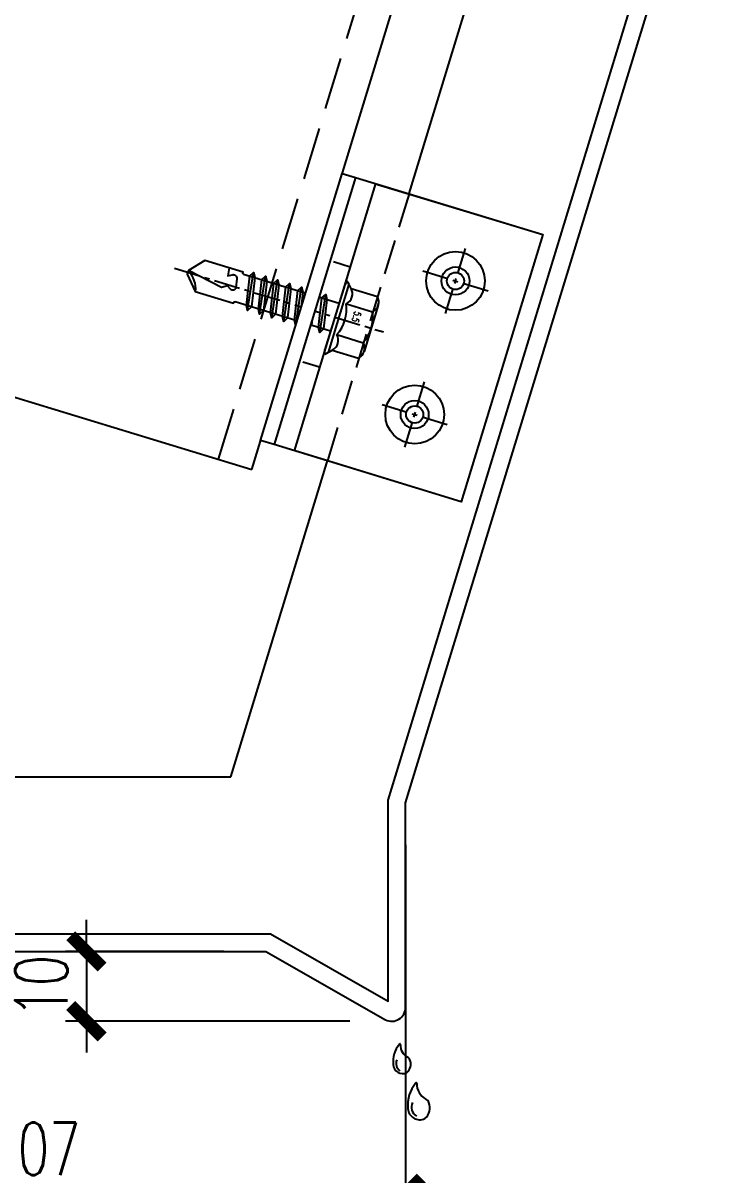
# Model space of a CAD drawing. Extents: x -160106 to 966792, y -663931 to 1550022.
# Drawn here: x -81546 to -81447.2, y -86469.8 to -86304.8 of the extents above; entities that cross this region are included whole.
import ezdxf
from ezdxf.enums import TextEntityAlignment as Align
from ezdxf.xclip import XClip

# ---------------------------------------------------------------- set-up
doc = ezdxf.new("R2010")
doc.units = 0
for name, pattern in [('CENTER', [2, 1.25, -0.25, 0.25, -0.25]), ('ZN-CENTER', [2, 1.25, -0.25, 0.25, -0.25]), ('ZN-DASH', [0.35, 0.25, -0.1])]:
    doc.linetypes.add(name, pattern=pattern)
for name, color, linetype in [('!ZN1-填充-8', 8, 'Continuous'), ('!ZN3-玻璃幕墙-4', 4, 'Continuous'), ('!ZN3-铝板幕墙-3', 3, 'Continuous'), ('!ZN4-辅助材料-1', 1, 'Continuous'), ('!ZN4-配件-11', 11, 'Continuous'), ('!ZN5-钢材投影-40', 40, 'Continuous'), ('!ZN5-铝材投影-112', 112, 'Continuous'), ('!ZN5-铝材断面-6', 6, 'Continuous'), ('!ZN6-虚线-8', 8, 'ZN-DASH'), ('20剖面图$0$AS-WALL', 40, 'Continuous'), ('DIM', 173, 'Continuous')]:
    doc.layers.add(name, color=color, linetype=linetype)
doc.styles.add('DHTEXT-1', font='ROMANS.shx', dxfattribs={"width": 0.7, "bigfont": 'CHINESE.shx'})
doc.dimstyles.new('ZN3', dxfattribs={"dimscale": 3, "dimtxt": 2.5, "dimasz": 1.5, "dimexe": 1, "dimexo": 2, "dimgap": 0.9, "dimtad": 1, "dimdec": 0, "dimdsep": 46, "dimtxsty": 'DHTEXT-1', "dimblk": 'ARCHTICK', "dimcen": 2.5, "dimclrd": 173, "dimclre": 173, "dimclrt": 7, "dimazin": 2, "dimtfac": 1, "dimtix": 1, "dimtmove": 2, "dimatfit": 3, "dimfxl": 0, "dimarcsym": 0})

# ---------------------------------------------------------------- blocks, each defined once
blk = doc.blocks.new('20180416.09092401')
at = {"layer": '!ZN4-辅助材料-1', "color": 145}
for centre, radius, start, end in [((5.13, -9.53), 3.93, 140.0495, 186.0703), ((2.17, -7.06), 0.08, 350.823, 137.7216), ((4.09, -7.21), 1.84, 175.7812, 243.5577), ((2.88, -9.78), 1.25, 155.4041, 236.1311), ((2.13, -9.85), 1.61, 309.5965, 21.7891), ((2.88, -9.55), 0.8, 21.7891, 60.8756), ((2.57, -9.87), 1.35, 182.8889, 295.6987), ((8.22, -15.72), 4.91, 140.0495, 186.0703), ((4.53, -12.63), 0.1, 350.823, 137.7216), ((6.92, -12.81), 2.3, 175.7812, 243.5577), ((5.02, -16.15), 1.69, 182.8889, 295.6987), ((5.41, -16.03), 1.56, 155.4041, 236.1311), ((4.47, -16.12), 2.01, 309.5965, 21.7891), ((5.41, -15.75), 1, 21.7891, 60.8756)]:
    blk.add_arc(centre, radius, start, end, dxfattribs=at)
blk = doc.blocks.new('*U1991')
at = {"ltscale": 10}
for p, q in [((-0.55, -5.12), (-0.55, 5.12)), ((-0.17, 5.48), (0, 4.84)), ((-5.45, -3.46), (-5.45, 3.46)), ((-1.02, 4.62), (-4.95, 4.62)), ((0, -4.84), (0, 4.84)), ((-1.02, 2.31), (-4.95, 2.31)), ((0, 2.08), (14.29, 2.08)), ((1.42, 2.73), (2.2, -2.73)), ((3.22, 2.73), (4, -2.73)), ((5.02, 2.73), (5.8, -2.73)), ((6.82, 2.73), (7.6, -2.73)), ((8.62, 2.73), (9.4, -2.73)), ((10.42, 2.73), (11.2, -2.73)), ((12.22, 2.73), (13, -2.73)), ((-1.02, -2.31), (-4.95, -2.31)), ((14.29, -2.09), (0, -2.09)), ((-1.02, -4.62), (-4.95, -4.62)), ((-0.17, -5.48), (0, -4.84))]:
    blk.add_line(p, q, dxfattribs=at)
at = {"color": 0, "linetype": 'ZN-CENTER', "ltscale": 3}
blk.add_line((24, 0), (-7.28, 0), dxfattribs=at)
at = {"ltscale": 10}
for points in [[(1.83, -2.09), (1.05, 2.08), (1.42, 2.73), (1.79, 2.08), (2.57, -2.09), (2.2, -2.73)], [(3.63, -2.09), (2.85, 2.08), (3.22, 2.73), (3.59, 2.08), (4.37, -2.09), (4, -2.73)], [(5.43, -2.09), (4.65, 2.08), (5.02, 2.73), (5.39, 2.08), (6.17, -2.09), (5.8, -2.73)], [(7.23, -2.09), (6.45, 2.08), (6.82, 2.73), (7.19, 2.08), (7.97, -2.09), (7.6, -2.73)], [(9.03, -2.09), (8.25, 2.08), (8.62, 2.73), (8.99, 2.08), (9.77, -2.09), (9.4, -2.73)], [(10.83, -2.09), (10.05, 2.08), (10.42, 2.73), (10.79, 2.08), (11.57, -2.09), (11.2, -2.73)], [(12.63, -2.09), (11.85, 2.08), (12.22, 2.73), (12.59, 2.08), (13.37, -2.09), (13, -2.73)]]:
    blk.add_lwpolyline(points, close=True, dxfattribs=at)
for points in [[(14.29, -2.09, -0.414214), (14.45, -2.24), (14.45, -2.32), (20.18, -2.32), (22, -0.26), (22, 0.26), (20.18, 2.32), (14.45, 2.32), (14.45, 2.24, -0.414214), (14.29, 2.08)], [(16.51, -2.32), (16.36, -1.2), (15.83, -1.52, -0.530462), (15.03, -1.17), (14.81, 0.1, -0.651316), (15.47, 0.54), (16, 0.21), (16.77, 0.66), (22, -0.26, -0.201226), (20.18, 2.32)]]:
    blk.add_lwpolyline(points, format="xyb", dxfattribs=at)
for centre, radius, start, end in [((7.48, -2.87), 11.32, 132.4922, 138.6064), ((-3.87, 3.46), 1.58, 133.1736, 226.8264), ((0.07, 3.46), 1.58, 133.1736, 226.8264), ((0.13, 0), 5.58, 155.5673, 204.4327), ((4.07, 0), 5.58, 155.5673, 204.4327), ((-3.87, -3.46), 1.58, 133.1736, 226.8264), ((0.07, -3.46), 1.58, 133.1736, 226.8264), ((7.48, 2.87), 11.32, 221.3936, 227.5078)]:
    blk.add_arc(centre, radius, start, end, dxfattribs=at)
at = {"layer": 'Defpoints', "color": 0, "ltscale": 10, "style": 'DHTEXT-1', "width": 0.7}
blk.add_text('5.5', height=1, rotation=90, dxfattribs=at).set_placement((-2.46, -0.93), align=Align.CENTER)
blk = doc.blocks.new('*U2070')
at = {"color": 0, "linetype": 'CENTER', "ltscale": 3}
for p, q in [((0, 4.88), (0, -4.88)), ((4.88, 0), (-4.88, 0))]:
    blk.add_line(p, q, dxfattribs=at)
at = {"linetype": 'ByBlock', "ltscale": 10}
for radius in [4.2, 2, 1.23]:
    blk.add_circle((0, 0), radius, dxfattribs=at)
blk = doc.blocks.new('*U2372')
at = {"layer": '!ZN1-填充-8'}
h = blk.add_hatch(dxfattribs=at)
h.set_pattern_fill('NET3', color=256, scale=0.75, angle=180, style=0)
h.set_pattern_definition([(180, (-1731.706, 294.7402), (-3e-16, -2.38125), []), (240, (-1731.706, 294.7402), (2.062223, -1.190625), []), (300, (-1731.706, 294.7402), (2.062223, 1.190625), [])])
h.paths.add_polyline_path([(20, 0), (-20, 0), (-20, -2), (20, -2)])
at = {"ltscale": 0.125}
blk.add_wipeout([(-20, -30), (20, -30), (20, -5), (-20, -5)], dxfattribs=at).dxf.layer = '!ZN6-虚线-8'
at = {"layer": '!ZN5-铝材投影-112', "ltscale": 0.25}
blk.add_line((-20, -5), (20, -5), dxfattribs=at)
at = {"layer": '!ZN5-铝材投影-112'}
blk.add_lwpolyline([(20, -2), (-20, -2), (-20, -30), (20, -30)], close=True, dxfattribs=at)
at = {"layer": '!ZN6-虚线-8', "linetype": 'ZN-DASH', "ltscale": 10}
for p, q in [((-7.5, -5), (-7.5, -2)), ((7.5, -5), (7.5, -2))]:
    blk.add_line(p, q, dxfattribs=at)
at = {"layer": '!ZN6-虚线-8', "color": 8, "linetype": 'ZN-DASH', "ltscale": 20}
blk.add_line((-20, -10), (20, -10), dxfattribs=at)
at = {"layer": '!ZN4-配件-11', "color": 1, "xscale": -1, "rotation": 270}
for name, p in [('*U1991', (0, -5)), ('*U2070', (-10, -20)), ('*U2070', (10, -20))]:
    blk.add_blockref(name, p, dxfattribs=at)
at = {"ltscale": 0.25}
blk.add_wipeout([(20, 0), (20, -2), (-20, -2), (-20, 0)], dxfattribs=at).dxf.layer = '!ZN4-辅助材料-1'
at = {"layer": '!ZN4-辅助材料-1'}
blk.add_lwpolyline([(20, 0), (-20, 0), (-20, -2), (20, -2)], close=True, dxfattribs=at)
blk = doc.blocks.new('20250825140909')
at = {"layer": '!ZN3-铝板幕墙-3'}
for p, q in [((-2118.51, 4975), (770.5, 14439)), ((-2093.51, 4971.27), (796.64, 14439)), ((-2096.01, 4971.64), (793.27, 14436.5)), ((-2243.14, 4975), (-2118.51, 4975))]:
    blk.add_line(p, q, dxfattribs=at)
for points in [[(-2119.48, 4952.5), (-2112.84, 4952.5), (-2096.01, 4942.87), (-2096.01, 4971.64)], [(-2243.14, 4952.5), (-2112.84, 4952.5)], [(-2243.14, 4950), (-2113.51, 4950)]]:
    blk.add_lwpolyline(points, dxfattribs=at)
blk.add_lwpolyline([(-2119.48, 4950), (-2113.51, 4950), (-2096.4, 4940.21, 0.557537), (-2093.51, 4942), (-2093.51, 4942), (-2093.51, 4971.27)], format="xyb", dxfattribs=at)
at = {"layer": '!ZN5-钢材投影-40', "ltscale": 1000}
for p, q in [((-2115.52, 5019.02), (-1534.83, 6921.3)), ((-2172.91, 5036.54), (-2115.52, 5019.02))]:
    blk.add_line(p, q, dxfattribs=at)
at = {"layer": '!ZN5-铝材断面-6'}
blk.add_point((-2093.51, 4950), dxfattribs=at)
at = {"layer": '!ZN6-虚线-8', "ltscale": 30}
blk.add_line((-2120.31, 5020.48), (-1539.61, 6922.76), dxfattribs=at)
at = {"layer": '20剖面图$0$AS-WALL', "color": 8}
blk.add_lwpolyline([(5347, -300), (800, -300), (-2150.02, -5.12)], dxfattribs=at)
at = {"layer": '!ZN3-玻璃幕墙-4'}
blk.add_blockref('20180416.09092401', (-2096.51, 4943.73), dxfattribs=at)
at = {"xscale": -1, "rotation": 73.02450059439599}
blk.add_blockref('*U2372', (-2108.42, 5042.29), dxfattribs=at)
blk = doc.blocks.new('_ArchTick')
at = {"color": 0, "linetype": 'ByBlock', "const_width": 0.4}
blk.add_lwpolyline([(-0.5, -0.5), (0.5, 0.5)], dxfattribs=at)
blk = doc.blocks.new('*D1213')
at = {"layer": 'Defpoints', "color": 0, "ltscale": 30, "transparency": 16777216}
for p in [(-81491.23, -86416.5), (-81597.79, -86453.77), (-81597.79, -86472.49)]:
    blk.add_point(p, dxfattribs=at)
at = {"layer": 'DIM', "color": 173, "linetype": 'ByBlock', "lineweight": -2, "ltscale": 30, "transparency": 16777216}
for p, q in [((-81491.23, -86422.5), (-81491.23, -86475.49)), ((-81597.79, -86459.77), (-81597.79, -86475.49)), ((-81491.23, -86472.49), (-81597.79, -86472.49))]:
    blk.add_line(p, q, dxfattribs=at)
at = {"layer": 'DIM', "color": 173, "lineweight": -2, "ltscale": 30, "transparency": 16777216, "xscale": 4.5, "yscale": 4.5, "zscale": 4.5, "rotation": 180}
blk.add_blockref('_ArchTick', (-81597.79, -86472.49), dxfattribs=at)
at = {"layer": 'DIM', "color": 173, "lineweight": -2, "ltscale": 30, "transparency": 16777216, "xscale": 4.5, "yscale": 4.5, "zscale": 4.5}
blk.add_blockref('_ArchTick', (-81491.23, -86472.49), dxfattribs=at)
at = {"layer": 'DIM', "color": 7, "ltscale": 30, "transparency": 16777216, "insert": (-81544.51, -86466.04), "char_height": 7.5, "attachment_point": 5, "style": 'DHTEXT-1'}
blk.add_mtext('107', dxfattribs=at)
blk = doc.blocks.new('*D1214')
at = {"layer": 'Defpoints', "color": 0, "ltscale": 30, "transparency": 16777216}
for p in [(-81511.23, -86437.77), (-81536.92, -86447.77), (-81493.23, -86447.77)]:
    blk.add_point(p, dxfattribs=at)
at = {"layer": 'DIM', "color": 173, "linetype": 'ByBlock', "lineweight": -2, "ltscale": 30, "transparency": 16777216}
for p, q in [((-81536.92, -86437.77), (-81536.92, -86433.27)), ((-81517.23, -86437.77), (-81539.92, -86437.77)), ((-81536.92, -86437.77), (-81536.92, -86447.77)), ((-81499.23, -86447.77), (-81539.92, -86447.77)), ((-81536.92, -86447.77), (-81536.92, -86452.27))]:
    blk.add_line(p, q, dxfattribs=at)
at = {"layer": 'DIM', "color": 173, "lineweight": -2, "ltscale": 30, "transparency": 16777216, "xscale": 4.5, "yscale": 4.5, "zscale": 4.5}
for p, rotation in [((-81536.92, -86437.77), 270), ((-81536.92, -86447.77), 90)]:
    blk.add_blockref('_ArchTick', p, dxfattribs=dict(at, rotation=rotation))
at = {"layer": 'DIM', "color": 7, "ltscale": 30, "transparency": 16777216, "insert": (-81543.37, -86442.77), "char_height": 7.5, "attachment_point": 5, "rotation": 90, "style": 'DHTEXT-1'}
blk.add_mtext('10', dxfattribs=at)

msp = doc.modelspace()

# ---------------------------------------------------------------- block references
at = {"ltscale": 1000}
ref = msp.add_blockref('20250825140909', (-79397.72, -91387.77), dxfattribs=at)
XClip(ref).set_block_clipping_path([(-2622.8469257874, 4702.4590139577), (-1797.0541882785, 5758.5182929116)])
ref = msp.add_blockref('20250825140909', (-81179.72, -86283.69), dxfattribs=at)
XClip(ref).set_block_clipping_path([(-2707.7881722579, -436.3260459442), (-1834.5205129444, 518.5130934831)])

# ---------------------------------------------------------------- next in the draw order: dimensions: what is measured, and where the dimension line sits
at = {"layer": 'DIM', "ltscale": 30}
dim = msp.add_linear_dim(base=(-81597.79, -86472.49), p1=(-81491.23, -86416.5), p2=(-81597.79, -86453.77), dimstyle='ZN3', dxfattribs=at)
dim.commit()
dim.dimension.update_dxf_attribs({"geometry": '*D1213', "text_midpoint": (-81544.51, -86466.04)})
dim = msp.add_linear_dim(base=(-81536.92, -86447.77), p1=(-81511.23, -86437.77), p2=(-81493.23, -86447.77), angle=90, dimstyle='ZN3', dxfattribs=at)
dim.commit()
dim.dimension.update_dxf_attribs({"geometry": '*D1214', "text_midpoint": (-81543.37, -86442.77)})

doc.saveas('drawing.dxf')
